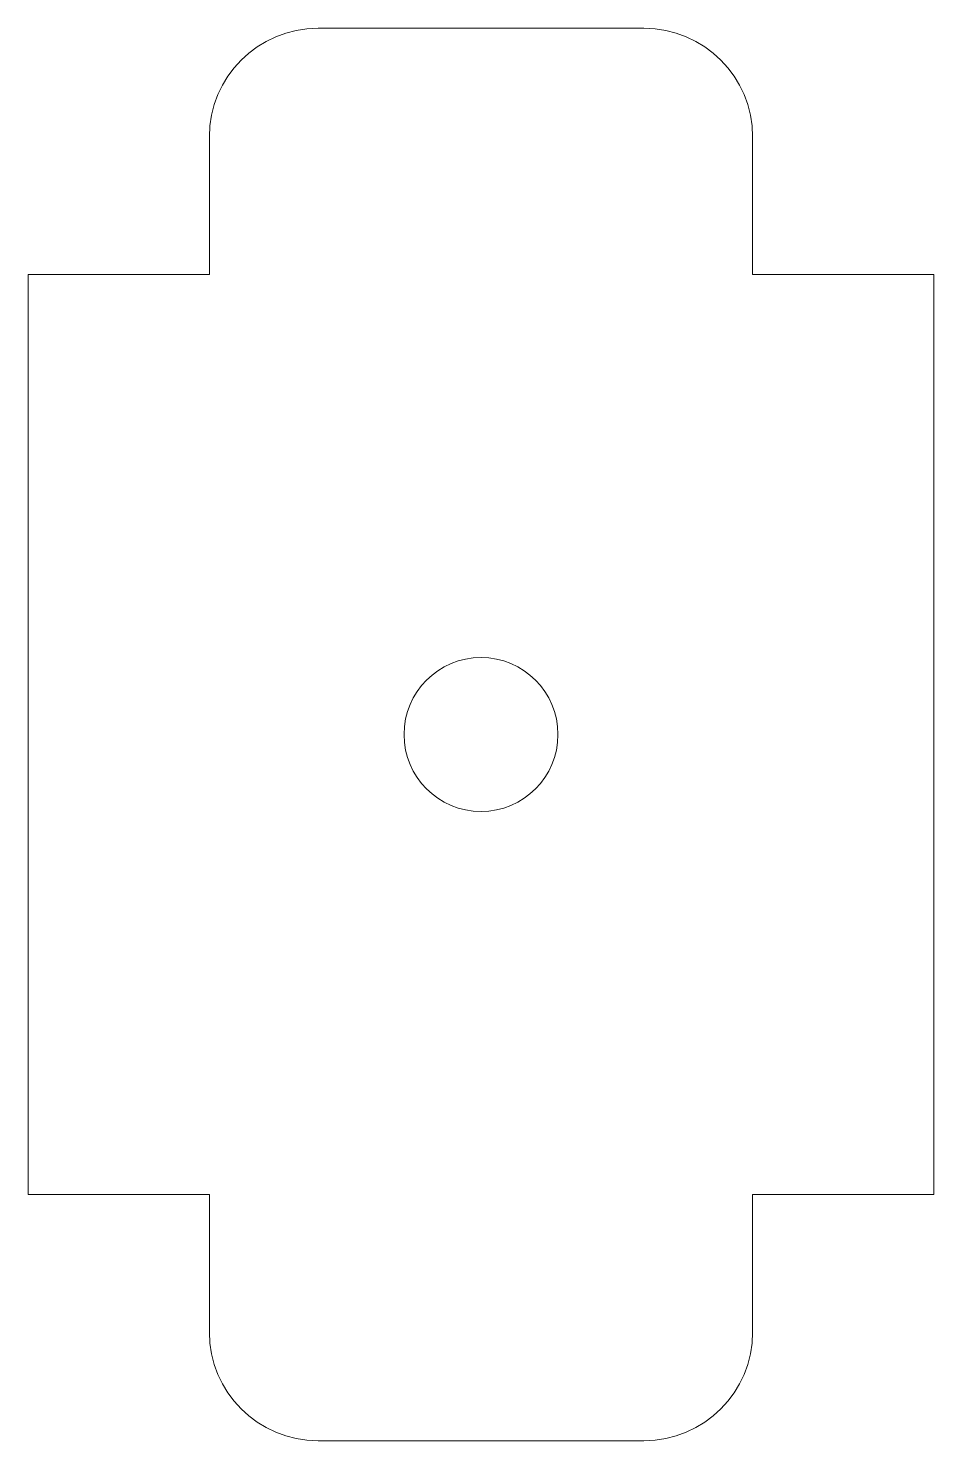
# Model space of a CAD drawing. Header units: millimetres. Extents: x -12.5 to 12.5, y -19.5 to 19.5.
import ezdxf

# ---------------------------------------------------------------- set-up
doc = ezdxf.new("R2010")
doc.units = ezdxf.units.MM

msp = doc.modelspace()

# ---------------------------------------------------------------- linework, layer by layer
at = {"color": 7, "linetype": 'Continuous', "lineweight": 15}
for p, q in [((-4.5, 19.5), (4.5, 19.5)), ((-7.5, 12.7), (-7.5, 16.5)), ((7.5, 16.5), (7.5, 12.7)), ((-12.5, 12.7), (-12.5, -12.7)), ((-12.5, 12.7), (-7.5, 12.7)), ((12.5, 12.7), (7.5, 12.7)), ((12.5, 12.7), (12.5, -12.7)), ((-12.5, -12.7), (-7.5, -12.7)), ((-7.5, -16.5), (-7.5, -12.7)), ((12.5, -12.7), (7.5, -12.7)), ((7.5, -12.7), (7.5, -16.5)), ((4.5, -19.5), (-4.5, -19.5))]:
    msp.add_line(p, q, dxfattribs=at)
msp.add_circle((0, 0), 2.125, dxfattribs=at)
for centre, start, end in [((-4.5, 16.5), 90, 180), ((4.5, 16.5), 0, 90), ((-4.5, -16.5), 180, 270), ((4.5, -16.5), 270, 0)]:
    msp.add_arc(centre, 3, start, end, dxfattribs=at)

doc.saveas('drawing.dxf')
